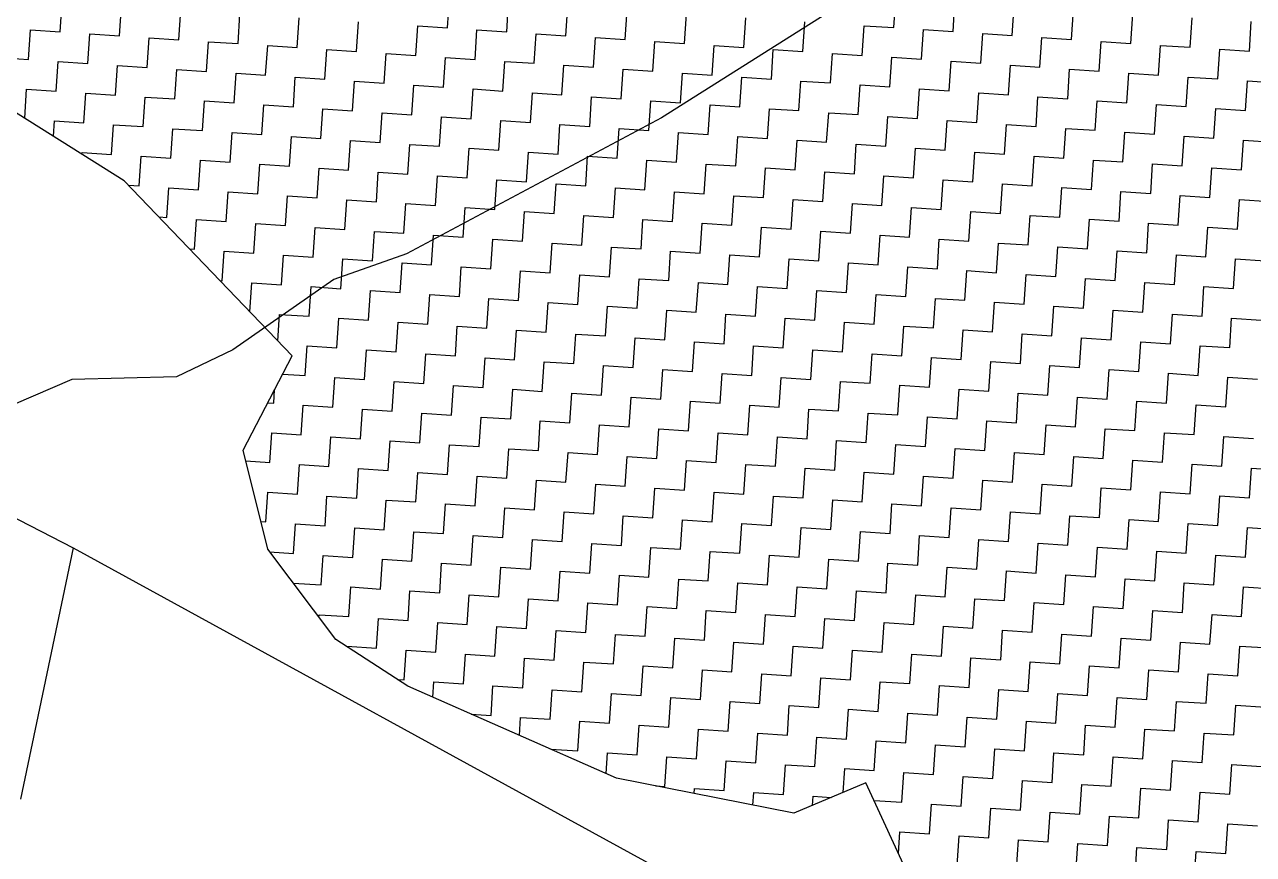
# Model space of a CAD drawing. Header units: metres. Extents: x 286068 to 287358, y 2005630 to 2007098.
# Drawn here: x 287092 to 287226.4, y 2006783.1 to 2006873.8 of the extents above; entities that cross this region are included whole.
import ezdxf

# ---------------------------------------------------------------- set-up
doc = ezdxf.new("R2010")
doc.units = ezdxf.units.M
for name, color, linetype in [('LINE_WATER', 4, 'Continuous'), ('POLY_HATCH', 12, 'Continuous'), ('POLY_PARCEL', 6, 'Continuous')]:
    doc.layers.add(name, color=color, linetype=linetype)

msp = doc.modelspace()

# ---------------------------------------------------------------- linework, layer by layer
at = {"layer": 'LINE_WATER'}
for p, q in [((287198.25, 2006886.79), (287161.63, 2006863.62)), ((287161.63, 2006863.62), (287133.73, 2006848.77)), ((287133.73, 2006848.77), (287125.8, 2006845.96)), ((287125.8, 2006845.96), (287114.74, 2006838.25)), ((287114.74, 2006838.25), (287108.56, 2006835.32)), ((287097.11, 2006835.03), (287090.77, 2006832.28)), ((287108.56, 2006835.32), (287097.11, 2006835.03))]:
    msp.add_line(p, q, dxfattribs=at)
at = {"layer": 'POLY_HATCH', "linetype": 'Continuous'}
for p, q in [((287095.85, 2006873.04), (287096.07, 2006876.28)), ((287138.21, 2006873.48), (287138.43, 2006876.73)), ((287144.7, 2006873.05), (287144.91, 2006876.3)), ((287187.06, 2006873.5), (287187.27, 2006876.74)), ((287193.54, 2006873.07), (287193.75, 2006876.31)), ((287102.34, 2006872.61), (287102.55, 2006875.85)), ((287108.82, 2006872.18), (287109.04, 2006875.42)), ((287115.31, 2006871.75), (287115.52, 2006874.99)), ((287151.18, 2006872.62), (287151.4, 2006875.87)), ((287157.66, 2006872.19), (287157.88, 2006875.44)), ((287164.15, 2006871.76), (287164.36, 2006875)), ((287200.02, 2006872.64), (287200.24, 2006875.88)), ((287206.51, 2006872.21), (287206.72, 2006875.45)), ((287212.99, 2006871.78), (287213.21, 2006875.02)), ((287121.79, 2006871.32), (287122, 2006874.56)), ((287128.27, 2006870.89), (287128.49, 2006874.13)), ((287134.76, 2006870.46), (287134.97, 2006873.7)), ((287134.97, 2006873.7), (287138.21, 2006873.48)), ((287170.63, 2006871.33), (287170.85, 2006874.57)), ((287177.12, 2006870.9), (287177.33, 2006874.14)), ((287183.6, 2006870.47), (287183.81, 2006873.71)), ((287183.81, 2006873.71), (287187.06, 2006873.5)), ((287219.47, 2006871.35), (287219.69, 2006874.59)), ((287225.96, 2006870.92), (287226.17, 2006874.16)), ((287092.4, 2006870.01), (287092.61, 2006873.26)), ((287092.61, 2006873.26), (287095.85, 2006873.04)), ((287098.88, 2006869.58), (287099.1, 2006872.83)), ((287099.1, 2006872.83), (287102.34, 2006872.61)), ((287105.36, 2006869.15), (287105.58, 2006872.39)), ((287105.58, 2006872.39), (287108.82, 2006872.18)), ((287141.24, 2006870.03), (287141.45, 2006873.27)), ((287141.45, 2006873.27), (287144.7, 2006873.05)), ((287147.72, 2006869.6), (287147.94, 2006872.84)), ((287147.94, 2006872.84), (287151.18, 2006872.62)), ((287154.21, 2006869.17), (287154.42, 2006872.41)), ((287154.42, 2006872.41), (287157.66, 2006872.19)), ((287190.08, 2006870.04), (287190.3, 2006873.28)), ((287190.3, 2006873.28), (287193.54, 2006873.07)), ((287196.57, 2006869.61), (287196.78, 2006872.85)), ((287196.78, 2006872.85), (287200.02, 2006872.64)), ((287203.05, 2006869.18), (287203.26, 2006872.42)), ((287203.26, 2006872.42), (287206.51, 2006872.21)), ((287111.85, 2006868.72), (287112.06, 2006871.96)), ((287112.06, 2006871.96), (287115.31, 2006871.75)), ((287118.33, 2006868.29), (287118.55, 2006871.53)), ((287118.55, 2006871.53), (287121.79, 2006871.32)), ((287124.82, 2006867.86), (287125.03, 2006871.1)), ((287125.03, 2006871.1), (287128.27, 2006870.89)), ((287160.69, 2006868.74), (287160.91, 2006871.98)), ((287160.91, 2006871.98), (287164.15, 2006871.76)), ((287167.17, 2006868.31), (287167.39, 2006871.55)), ((287167.39, 2006871.55), (287170.63, 2006871.33)), ((287173.66, 2006867.88), (287173.87, 2006871.12)), ((287173.87, 2006871.12), (287177.12, 2006870.9)), ((287209.53, 2006868.75), (287209.75, 2006871.99)), ((287209.75, 2006871.99), (287212.99, 2006871.78)), ((287216.02, 2006868.32), (287216.23, 2006871.56)), ((287216.23, 2006871.56), (287219.47, 2006871.35)), ((287222.5, 2006867.89), (287222.72, 2006871.13)), ((287222.72, 2006871.13), (287225.96, 2006870.92)), ((287089.16, 2006870.23), (287092.4, 2006870.01)), ((287095.42, 2006866.56), (287095.64, 2006869.8)), ((287095.64, 2006869.8), (287098.88, 2006869.58)), ((287131.3, 2006867.43), (287131.51, 2006870.67)), ((287131.51, 2006870.67), (287134.76, 2006870.46)), ((287137.78, 2006867), (287138, 2006870.24)), ((287138, 2006870.24), (287141.24, 2006870.03)), ((287144.27, 2006866.57), (287144.48, 2006869.81)), ((287144.48, 2006869.81), (287147.72, 2006869.6)), ((287180.14, 2006867.45), (287180.36, 2006870.69)), ((287180.36, 2006870.69), (287183.6, 2006870.47)), ((287186.63, 2006867.01), (287186.84, 2006870.26)), ((287186.84, 2006870.26), (287190.08, 2006870.04)), ((287193.11, 2006866.58), (287193.32, 2006869.83)), ((287193.32, 2006869.83), (287196.57, 2006869.61)), ((287101.91, 2006866.13), (287102.12, 2006869.37)), ((287102.12, 2006869.37), (287105.36, 2006869.15)), ((287108.39, 2006865.7), (287108.61, 2006868.94)), ((287108.61, 2006868.94), (287111.85, 2006868.72)), ((287114.87, 2006865.27), (287115.09, 2006868.51)), ((287115.09, 2006868.51), (287118.33, 2006868.29)), ((287121.36, 2006864.84), (287121.57, 2006868.08)), ((287121.57, 2006868.08), (287124.82, 2006867.86)), ((287150.75, 2006866.14), (287150.97, 2006869.38)), ((287150.97, 2006869.38), (287154.21, 2006869.17)), ((287157.23, 2006865.71), (287157.45, 2006868.95)), ((287157.45, 2006868.95), (287160.69, 2006868.74)), ((287163.72, 2006865.28), (287163.93, 2006868.52)), ((287163.93, 2006868.52), (287167.17, 2006868.31)), ((287170.2, 2006864.85), (287170.42, 2006868.09)), ((287170.42, 2006868.09), (287173.66, 2006867.88)), ((287199.59, 2006866.15), (287199.81, 2006869.4)), ((287199.81, 2006869.4), (287203.05, 2006869.18)), ((287206.08, 2006865.72), (287206.29, 2006868.97)), ((287206.29, 2006868.97), (287209.53, 2006868.75)), ((287212.56, 2006865.29), (287212.78, 2006868.53)), ((287212.78, 2006868.53), (287216.02, 2006868.32)), ((287219.04, 2006864.86), (287219.26, 2006868.1)), ((287219.26, 2006868.1), (287222.5, 2006867.89)), ((287091.97, 2006863.59), (287092.18, 2006866.77)), ((287092.18, 2006866.77), (287095.42, 2006866.56)), ((287127.84, 2006864.4), (287128.06, 2006867.65)), ((287128.06, 2006867.65), (287131.3, 2006867.43)), ((287134.33, 2006863.97), (287134.54, 2006867.22)), ((287134.54, 2006867.22), (287137.78, 2006867)), ((287140.81, 2006863.54), (287141.02, 2006866.79)), ((287141.02, 2006866.79), (287144.27, 2006866.57)), ((287176.68, 2006864.42), (287176.9, 2006867.66)), ((287176.9, 2006867.66), (287180.14, 2006867.45)), ((287183.17, 2006863.99), (287183.38, 2006867.23)), ((287183.38, 2006867.23), (287186.63, 2006867.01)), ((287189.65, 2006863.56), (287189.87, 2006866.8)), ((287189.87, 2006866.8), (287193.11, 2006866.58)), ((287225.53, 2006864.43), (287225.74, 2006867.67)), ((287225.74, 2006867.67), (287228.98, 2006867.46)), ((287098.45, 2006863.1), (287098.67, 2006866.34)), ((287098.67, 2006866.34), (287101.91, 2006866.13)), ((287104.93, 2006862.67), (287105.15, 2006865.91)), ((287105.15, 2006865.91), (287108.39, 2006865.7)), ((287111.42, 2006862.24), (287111.63, 2006865.48)), ((287111.63, 2006865.48), (287114.87, 2006865.27)), ((287147.29, 2006863.11), (287147.51, 2006866.36)), ((287147.51, 2006866.36), (287150.75, 2006866.14)), ((287153.78, 2006862.68), (287153.99, 2006865.92)), ((287153.99, 2006865.92), (287157.23, 2006865.71)), ((287160.26, 2006862.25), (287160.48, 2006865.49)), ((287160.48, 2006865.49), (287163.72, 2006865.28)), ((287196.14, 2006863.13), (287196.35, 2006866.37)), ((287196.35, 2006866.37), (287199.59, 2006866.15)), ((287202.62, 2006862.7), (287202.83, 2006865.94)), ((287202.83, 2006865.94), (287206.08, 2006865.72)), ((287209.1, 2006862.27), (287209.32, 2006865.51)), ((287209.32, 2006865.51), (287212.56, 2006865.29)), ((287117.9, 2006861.81), (287118.12, 2006865.05)), ((287118.12, 2006865.05), (287121.36, 2006864.84)), ((287124.38, 2006861.38), (287124.6, 2006864.62)), ((287124.6, 2006864.62), (287127.84, 2006864.4)), ((287130.87, 2006860.95), (287131.08, 2006864.19)), ((287131.08, 2006864.19), (287134.33, 2006863.97)), ((287166.74, 2006861.82), (287166.96, 2006865.06)), ((287166.96, 2006865.06), (287170.2, 2006864.85)), ((287173.23, 2006861.39), (287173.44, 2006864.63)), ((287173.44, 2006864.63), (287176.68, 2006864.42)), ((287179.71, 2006860.96), (287179.93, 2006864.2)), ((287179.93, 2006864.2), (287183.17, 2006863.99)), ((287215.59, 2006861.84), (287215.8, 2006865.08)), ((287215.8, 2006865.08), (287219.04, 2006864.86)), ((287222.07, 2006861.41), (287222.29, 2006864.65)), ((287222.29, 2006864.65), (287225.53, 2006864.43)), ((287095.1, 2006861.63), (287095.21, 2006863.31)), ((287095.21, 2006863.31), (287098.45, 2006863.1)), ((287101.48, 2006859.64), (287101.69, 2006862.88)), ((287101.69, 2006862.88), (287104.93, 2006862.67)), ((287137.35, 2006860.52), (287137.57, 2006863.76)), ((287137.57, 2006863.76), (287140.81, 2006863.54)), ((287143.84, 2006860.09), (287144.05, 2006863.33)), ((287144.05, 2006863.33), (287147.29, 2006863.11)), ((287150.32, 2006859.66), (287150.53, 2006862.9)), ((287150.53, 2006862.9), (287153.78, 2006862.68)), ((287186.19, 2006860.53), (287186.41, 2006863.77)), ((287186.41, 2006863.77), (287189.65, 2006863.56)), ((287192.68, 2006860.1), (287192.89, 2006863.34)), ((287192.89, 2006863.34), (287196.14, 2006863.13)), ((287199.16, 2006859.67), (287199.38, 2006862.91)), ((287199.38, 2006862.91), (287202.62, 2006862.7)), ((287107.96, 2006859.21), (287108.18, 2006862.45)), ((287108.18, 2006862.45), (287111.42, 2006862.24)), ((287114.44, 2006858.78), (287114.66, 2006862.02)), ((287114.66, 2006862.02), (287117.9, 2006861.81)), ((287120.93, 2006858.35), (287121.14, 2006861.59)), ((287121.14, 2006861.59), (287124.38, 2006861.38)), ((287156.8, 2006859.23), (287157.02, 2006862.47)), ((287157.02, 2006862.47), (287160.26, 2006862.25)), ((287163.29, 2006858.8), (287163.5, 2006862.04)), ((287163.5, 2006862.04), (287166.74, 2006861.82)), ((287169.77, 2006858.37), (287169.99, 2006861.61)), ((287169.99, 2006861.61), (287173.23, 2006861.39)), ((287205.65, 2006859.24), (287205.86, 2006862.48)), ((287205.86, 2006862.48), (287209.1, 2006862.27)), ((287212.13, 2006858.81), (287212.34, 2006862.05)), ((287212.34, 2006862.05), (287215.59, 2006861.84)), ((287218.61, 2006858.38), (287218.83, 2006861.62)), ((287218.83, 2006861.62), (287222.07, 2006861.41)), ((287127.41, 2006857.92), (287127.63, 2006861.16)), ((287127.63, 2006861.16), (287130.87, 2006860.95)), ((287133.9, 2006857.49), (287134.11, 2006860.73)), ((287134.11, 2006860.73), (287137.35, 2006860.52)), ((287140.38, 2006857.06), (287140.59, 2006860.3)), ((287140.59, 2006860.3), (287143.84, 2006860.09)), ((287176.25, 2006857.93), (287176.47, 2006861.18)), ((287176.47, 2006861.18), (287179.71, 2006860.96)), ((287182.74, 2006857.5), (287182.95, 2006860.75)), ((287182.95, 2006860.75), (287186.19, 2006860.53)), ((287189.22, 2006857.07), (287189.44, 2006860.32)), ((287189.44, 2006860.32), (287192.68, 2006860.1)), ((287225.1, 2006857.95), (287225.31, 2006861.19)), ((287225.31, 2006861.19), (287228.55, 2006860.98)), ((287098.22, 2006859.67), (287098.24, 2006859.86)), ((287098.24, 2006859.86), (287101.48, 2006859.64)), ((287104.5, 2006856.19), (287104.72, 2006859.43)), ((287104.72, 2006859.43), (287107.96, 2006859.21)), ((287110.99, 2006855.76), (287111.2, 2006859)), ((287111.2, 2006859), (287114.44, 2006858.78)), ((287146.86, 2006856.63), (287147.08, 2006859.87)), ((287147.08, 2006859.87), (287150.32, 2006859.66)), ((287153.35, 2006856.2), (287153.56, 2006859.44)), ((287153.56, 2006859.44), (287156.8, 2006859.23)), ((287159.83, 2006855.77), (287160.05, 2006859.01)), ((287160.05, 2006859.01), (287163.29, 2006858.8)), ((287195.71, 2006856.64), (287195.92, 2006859.89)), ((287195.92, 2006859.89), (287199.16, 2006859.67)), ((287202.19, 2006856.21), (287202.4, 2006859.45)), ((287202.4, 2006859.45), (287205.65, 2006859.24)), ((287208.67, 2006855.78), (287208.89, 2006859.02)), ((287208.89, 2006859.02), (287212.13, 2006858.81)), ((287117.47, 2006855.32), (287117.69, 2006858.57)), ((287117.69, 2006858.57), (287120.93, 2006858.35)), ((287123.95, 2006854.89), (287124.17, 2006858.14)), ((287124.17, 2006858.14), (287127.41, 2006857.92)), ((287130.44, 2006854.46), (287130.65, 2006857.71)), ((287130.65, 2006857.71), (287133.9, 2006857.49)), ((287166.31, 2006855.34), (287166.53, 2006858.58)), ((287166.53, 2006858.58), (287169.77, 2006858.37)), ((287172.8, 2006854.91), (287173.01, 2006858.15)), ((287173.01, 2006858.15), (287176.25, 2006857.93)), ((287179.28, 2006854.48), (287179.5, 2006857.72)), ((287179.5, 2006857.72), (287182.74, 2006857.5)), ((287215.16, 2006855.35), (287215.37, 2006858.59)), ((287215.37, 2006858.59), (287218.61, 2006858.38)), ((287221.64, 2006854.92), (287221.86, 2006858.16)), ((287221.86, 2006858.16), (287225.1, 2006857.95)), ((287103.34, 2006856.26), (287104.5, 2006856.19)), ((287107.53, 2006852.73), (287107.75, 2006855.97)), ((287107.75, 2006855.97), (287110.99, 2006855.76)), ((287136.92, 2006854.03), (287137.14, 2006857.28)), ((287137.14, 2006857.28), (287140.38, 2006857.06)), ((287143.41, 2006853.6), (287143.62, 2006856.85)), ((287143.62, 2006856.85), (287146.86, 2006856.63)), ((287149.89, 2006853.17), (287150.1, 2006856.41)), ((287150.1, 2006856.41), (287153.35, 2006856.2)), ((287156.37, 2006852.74), (287156.59, 2006855.98)), ((287156.59, 2006855.98), (287159.83, 2006855.77)), ((287185.76, 2006854.05), (287185.98, 2006857.29)), ((287185.98, 2006857.29), (287189.22, 2006857.07)), ((287192.25, 2006853.62), (287192.46, 2006856.86)), ((287192.46, 2006856.86), (287195.71, 2006856.64)), ((287198.73, 2006853.19), (287198.95, 2006856.43)), ((287198.95, 2006856.43), (287202.19, 2006856.21)), ((287205.22, 2006852.76), (287205.43, 2006856)), ((287205.43, 2006856), (287208.67, 2006855.78)), ((287114.01, 2006852.3), (287114.23, 2006855.54)), ((287114.23, 2006855.54), (287117.47, 2006855.32)), ((287120.5, 2006851.87), (287120.71, 2006855.11)), ((287120.71, 2006855.11), (287123.95, 2006854.89)), ((287126.98, 2006851.44), (287127.2, 2006854.68)), ((287127.2, 2006854.68), (287130.44, 2006854.46)), ((287162.86, 2006852.31), (287163.07, 2006855.55)), ((287163.07, 2006855.55), (287166.31, 2006855.34)), ((287169.34, 2006851.88), (287169.56, 2006855.12)), ((287169.56, 2006855.12), (287172.8, 2006854.91)), ((287175.82, 2006851.45), (287176.04, 2006854.69)), ((287176.04, 2006854.69), (287179.28, 2006854.48)), ((287211.7, 2006852.33), (287211.91, 2006855.57)), ((287211.91, 2006855.57), (287215.16, 2006855.35)), ((287218.18, 2006851.9), (287218.4, 2006855.14)), ((287218.4, 2006855.14), (287221.64, 2006854.92)), ((287224.67, 2006851.46), (287224.88, 2006854.71)), ((287224.88, 2006854.71), (287228.12, 2006854.49)), ((287133.46, 2006851.01), (287133.68, 2006854.25)), ((287133.68, 2006854.25), (287136.92, 2006854.03)), ((287139.95, 2006850.58), (287140.16, 2006853.82)), ((287140.16, 2006853.82), (287143.41, 2006853.6)), ((287146.43, 2006850.15), (287146.65, 2006853.39)), ((287146.65, 2006853.39), (287149.89, 2006853.17)), ((287182.31, 2006851.02), (287182.52, 2006854.26)), ((287182.52, 2006854.26), (287185.76, 2006854.05)), ((287188.79, 2006850.59), (287189.01, 2006853.83)), ((287189.01, 2006853.83), (287192.25, 2006853.62)), ((287195.27, 2006850.16), (287195.49, 2006853.4)), ((287195.49, 2006853.4), (287198.73, 2006853.19)), ((287106.67, 2006852.79), (287107.53, 2006852.73)), ((287110.56, 2006849.27), (287110.77, 2006852.51)), ((287110.77, 2006852.51), (287114.01, 2006852.3)), ((287117.04, 2006848.84), (287117.26, 2006852.08)), ((287117.26, 2006852.08), (287120.5, 2006851.87)), ((287152.92, 2006849.72), (287153.13, 2006852.96)), ((287153.13, 2006852.96), (287156.37, 2006852.74)), ((287159.4, 2006849.29), (287159.61, 2006852.53)), ((287159.61, 2006852.53), (287162.86, 2006852.31)), ((287165.88, 2006848.85), (287166.1, 2006852.1)), ((287166.1, 2006852.1), (287169.34, 2006851.88)), ((287201.76, 2006849.73), (287201.97, 2006852.97)), ((287201.97, 2006852.97), (287205.22, 2006852.76)), ((287208.24, 2006849.3), (287208.46, 2006852.54)), ((287208.46, 2006852.54), (287211.7, 2006852.33)), ((287214.73, 2006848.87), (287214.94, 2006852.11)), ((287214.94, 2006852.11), (287218.18, 2006851.9)), ((287123.52, 2006848.41), (287123.74, 2006851.65)), ((287123.74, 2006851.65), (287126.98, 2006851.44)), ((287130.01, 2006847.98), (287130.22, 2006851.22)), ((287130.22, 2006851.22), (287133.46, 2006851.01)), ((287136.49, 2006847.55), (287136.71, 2006850.79)), ((287136.71, 2006850.79), (287139.95, 2006850.58)), ((287172.37, 2006848.42), (287172.58, 2006851.67)), ((287172.58, 2006851.67), (287175.82, 2006851.45)), ((287178.85, 2006847.99), (287179.07, 2006851.24)), ((287179.07, 2006851.24), (287182.31, 2006851.02)), ((287185.33, 2006847.56), (287185.55, 2006850.81)), ((287185.55, 2006850.81), (287188.79, 2006850.59)), ((287221.21, 2006848.44), (287221.42, 2006851.68)), ((287221.42, 2006851.68), (287224.67, 2006851.46)), ((287110.01, 2006849.31), (287110.56, 2006849.27)), ((287142.98, 2006847.12), (287143.19, 2006850.36)), ((287143.19, 2006850.36), (287146.43, 2006850.15)), ((287149.46, 2006846.69), (287149.67, 2006849.93)), ((287149.67, 2006849.93), (287152.92, 2006849.72)), ((287155.94, 2006846.26), (287156.16, 2006849.5)), ((287156.16, 2006849.5), (287159.4, 2006849.29)), ((287191.82, 2006847.13), (287192.03, 2006850.38)), ((287192.03, 2006850.38), (287195.27, 2006850.16)), ((287198.3, 2006846.7), (287198.52, 2006849.94)), ((287198.52, 2006849.94), (287201.76, 2006849.73)), ((287204.79, 2006846.27), (287205, 2006849.51)), ((287205, 2006849.51), (287208.24, 2006849.3)), ((287113.58, 2006845.81), (287113.8, 2006849.06)), ((287113.8, 2006849.06), (287117.04, 2006848.84)), ((287120.07, 2006845.38), (287120.28, 2006848.63)), ((287120.28, 2006848.63), (287123.52, 2006848.41)), ((287126.55, 2006844.95), (287126.77, 2006848.2)), ((287126.77, 2006848.2), (287130.01, 2006847.98)), ((287162.43, 2006845.83), (287162.64, 2006849.07)), ((287162.64, 2006849.07), (287165.88, 2006848.85)), ((287168.91, 2006845.4), (287169.12, 2006848.64)), ((287169.12, 2006848.64), (287172.37, 2006848.42)), ((287175.39, 2006844.97), (287175.61, 2006848.21)), ((287175.61, 2006848.21), (287178.85, 2006847.99)), ((287211.27, 2006845.84), (287211.48, 2006849.08)), ((287211.48, 2006849.08), (287214.73, 2006848.87)), ((287217.75, 2006845.41), (287217.97, 2006848.65)), ((287217.97, 2006848.65), (287221.21, 2006848.44)), ((287224.24, 2006844.98), (287224.45, 2006848.22)), ((287224.45, 2006848.22), (287227.69, 2006848.01)), ((287133.03, 2006844.52), (287133.25, 2006847.77)), ((287133.25, 2006847.77), (287136.49, 2006847.55)), ((287139.52, 2006844.09), (287139.73, 2006847.33)), ((287139.73, 2006847.33), (287142.98, 2006847.12)), ((287146, 2006843.66), (287146.22, 2006846.9)), ((287146.22, 2006846.9), (287149.46, 2006846.69)), ((287181.88, 2006844.54), (287182.09, 2006847.78)), ((287182.09, 2006847.78), (287185.33, 2006847.56)), ((287188.36, 2006844.11), (287188.58, 2006847.35)), ((287188.58, 2006847.35), (287191.82, 2006847.13)), ((287194.84, 2006843.68), (287195.06, 2006846.92)), ((287195.06, 2006846.92), (287198.3, 2006846.7)), ((287113.35, 2006845.83), (287113.58, 2006845.81)), ((287116.61, 2006842.43), (287116.83, 2006845.6)), ((287116.83, 2006845.6), (287120.07, 2006845.38)), ((287152.49, 2006843.23), (287152.7, 2006846.47)), ((287152.7, 2006846.47), (287155.94, 2006846.26)), ((287158.97, 2006842.8), (287159.18, 2006846.04)), ((287159.18, 2006846.04), (287162.43, 2006845.83)), ((287165.45, 2006842.37), (287165.67, 2006845.61)), ((287165.67, 2006845.61), (287168.91, 2006845.4)), ((287201.33, 2006843.25), (287201.54, 2006846.49)), ((287201.54, 2006846.49), (287204.79, 2006846.27)), ((287207.81, 2006842.82), (287208.03, 2006846.06)), ((287208.03, 2006846.06), (287211.27, 2006845.84)), ((287214.3, 2006842.38), (287214.51, 2006845.63)), ((287214.51, 2006845.63), (287217.75, 2006845.41)), ((287123.09, 2006841.93), (287123.31, 2006845.17)), ((287123.31, 2006845.17), (287126.55, 2006844.95)), ((287129.58, 2006841.5), (287129.79, 2006844.74)), ((287129.79, 2006844.74), (287133.03, 2006844.52)), ((287136.06, 2006841.07), (287136.28, 2006844.31)), ((287136.28, 2006844.31), (287139.52, 2006844.09)), ((287142.54, 2006840.64), (287142.76, 2006843.88)), ((287142.76, 2006843.88), (287146, 2006843.66)), ((287171.94, 2006841.94), (287172.15, 2006845.18)), ((287172.15, 2006845.18), (287175.39, 2006844.97)), ((287178.42, 2006841.51), (287178.64, 2006844.75)), ((287178.64, 2006844.75), (287181.88, 2006844.54)), ((287184.9, 2006841.08), (287185.12, 2006844.32)), ((287185.12, 2006844.32), (287188.36, 2006844.11)), ((287191.39, 2006840.65), (287191.6, 2006843.89)), ((287191.6, 2006843.89), (287194.84, 2006843.68)), ((287220.78, 2006841.95), (287220.99, 2006845.2)), ((287220.99, 2006845.2), (287224.24, 2006844.98)), ((287149.03, 2006840.21), (287149.24, 2006843.45)), ((287149.24, 2006843.45), (287152.49, 2006843.23)), ((287155.51, 2006839.78), (287155.73, 2006843.02)), ((287155.73, 2006843.02), (287158.97, 2006842.8)), ((287162, 2006839.34), (287162.21, 2006842.59)), ((287162.21, 2006842.59), (287165.45, 2006842.37)), ((287197.87, 2006840.22), (287198.09, 2006843.46)), ((287198.09, 2006843.46), (287201.33, 2006843.25)), ((287204.35, 2006839.79), (287204.57, 2006843.03)), ((287204.57, 2006843.03), (287207.81, 2006842.82)), ((287210.84, 2006839.36), (287211.05, 2006842.6)), ((287211.05, 2006842.6), (287214.3, 2006842.38)), ((287119.66, 2006839.25), (287119.85, 2006842.14)), ((287119.85, 2006842.14), (287123.09, 2006841.93)), ((287126.12, 2006838.47), (287126.34, 2006841.71)), ((287126.34, 2006841.71), (287129.58, 2006841.5)), ((287132.6, 2006838.04), (287132.82, 2006841.28)), ((287132.82, 2006841.28), (287136.06, 2006841.07)), ((287168.48, 2006838.91), (287168.69, 2006842.16)), ((287168.69, 2006842.16), (287171.94, 2006841.94)), ((287174.96, 2006838.48), (287175.18, 2006841.73)), ((287175.18, 2006841.73), (287178.42, 2006841.51)), ((287181.45, 2006838.05), (287181.66, 2006841.3)), ((287181.66, 2006841.3), (287184.9, 2006841.08)), ((287217.32, 2006838.93), (287217.54, 2006842.17)), ((287217.54, 2006842.17), (287220.78, 2006841.95)), ((287223.81, 2006838.5), (287224.02, 2006841.74)), ((287224.02, 2006841.74), (287227.26, 2006841.52)), ((287139.09, 2006837.61), (287139.3, 2006840.85)), ((287139.3, 2006840.85), (287142.54, 2006840.64)), ((287145.57, 2006837.18), (287145.79, 2006840.42)), ((287145.79, 2006840.42), (287149.03, 2006840.21)), ((287152.05, 2006836.75), (287152.27, 2006839.99)), ((287152.27, 2006839.99), (287155.51, 2006839.78)), ((287187.93, 2006837.62), (287188.15, 2006840.86)), ((287188.15, 2006840.86), (287191.39, 2006840.65)), ((287194.41, 2006837.19), (287194.63, 2006840.43)), ((287194.63, 2006840.43), (287197.87, 2006840.22)), ((287200.9, 2006836.76), (287201.11, 2006840)), ((287201.11, 2006840), (287204.35, 2006839.79)), ((287122.66, 2006835.44), (287122.88, 2006838.69)), ((287122.88, 2006838.69), (287126.12, 2006838.47)), ((287158.54, 2006836.32), (287158.75, 2006839.56)), ((287158.75, 2006839.56), (287162, 2006839.34)), ((287165.02, 2006835.89), (287165.24, 2006839.13)), ((287165.24, 2006839.13), (287168.48, 2006838.91)), ((287171.51, 2006835.46), (287171.72, 2006838.7)), ((287171.72, 2006838.7), (287174.96, 2006838.48)), ((287207.38, 2006836.33), (287207.6, 2006839.57)), ((287207.6, 2006839.57), (287210.84, 2006839.36)), ((287213.86, 2006835.9), (287214.08, 2006839.14)), ((287214.08, 2006839.14), (287217.32, 2006838.93)), ((287220.35, 2006835.47), (287220.56, 2006838.71)), ((287220.56, 2006838.71), (287223.81, 2006838.5)), ((287129.15, 2006835.01), (287129.36, 2006838.25)), ((287129.36, 2006838.25), (287132.6, 2006838.04)), ((287135.63, 2006834.58), (287135.85, 2006837.82)), ((287135.85, 2006837.82), (287139.09, 2006837.61)), ((287142.11, 2006834.15), (287142.33, 2006837.39)), ((287142.33, 2006837.39), (287145.57, 2006837.18)), ((287177.99, 2006835.03), (287178.2, 2006838.27)), ((287178.2, 2006838.27), (287181.45, 2006838.05)), ((287184.47, 2006834.6), (287184.69, 2006837.84)), ((287184.69, 2006837.84), (287187.93, 2006837.62)), ((287190.96, 2006834.17), (287191.17, 2006837.41)), ((287191.17, 2006837.41), (287194.41, 2006837.19)), ((287148.6, 2006833.72), (287148.81, 2006836.96)), ((287148.81, 2006836.96), (287152.05, 2006836.75)), ((287155.08, 2006833.29), (287155.3, 2006836.53)), ((287155.3, 2006836.53), (287158.54, 2006836.32)), ((287161.57, 2006832.86), (287161.78, 2006836.1)), ((287161.78, 2006836.1), (287165.02, 2006835.89)), ((287197.44, 2006833.74), (287197.66, 2006836.98)), ((287197.66, 2006836.98), (287200.9, 2006836.76)), ((287203.92, 2006833.31), (287204.14, 2006836.55)), ((287204.14, 2006836.55), (287207.38, 2006836.33)), ((287210.41, 2006832.87), (287210.62, 2006836.12)), ((287210.62, 2006836.12), (287213.86, 2006835.9)), ((287120.19, 2006835.61), (287122.66, 2006835.44)), ((287125.69, 2006831.99), (287125.91, 2006835.23)), ((287125.91, 2006835.23), (287129.15, 2006835.01)), ((287132.17, 2006831.56), (287132.39, 2006834.8)), ((287132.39, 2006834.8), (287135.63, 2006834.58)), ((287168.05, 2006832.43), (287168.26, 2006835.67)), ((287168.26, 2006835.67), (287171.51, 2006835.46)), ((287174.53, 2006832), (287174.75, 2006835.24)), ((287174.75, 2006835.24), (287177.99, 2006835.03)), ((287181.02, 2006831.57), (287181.23, 2006834.81)), ((287181.23, 2006834.81), (287184.47, 2006834.6)), ((287216.89, 2006832.44), (287217.11, 2006835.69)), ((287217.11, 2006835.69), (287220.35, 2006835.47)), ((287223.38, 2006832.01), (287223.59, 2006835.26)), ((287223.59, 2006835.26), (287226.83, 2006835.04)), ((287119.21, 2006832.42), (287119.31, 2006833.91)), ((287138.66, 2006831.13), (287138.87, 2006834.37)), ((287138.87, 2006834.37), (287142.11, 2006834.15)), ((287145.14, 2006830.7), (287145.36, 2006833.94)), ((287145.36, 2006833.94), (287148.6, 2006833.72)), ((287151.62, 2006830.26), (287151.84, 2006833.51)), ((287151.84, 2006833.51), (287155.08, 2006833.29)), ((287187.5, 2006831.14), (287187.72, 2006834.38)), ((287187.72, 2006834.38), (287190.96, 2006834.17)), ((287193.98, 2006830.71), (287194.2, 2006833.95)), ((287194.2, 2006833.95), (287197.44, 2006833.74)), ((287200.47, 2006830.28), (287200.68, 2006833.52)), ((287200.68, 2006833.52), (287203.92, 2006833.31)), ((287118.55, 2006832.46), (287119.21, 2006832.42)), ((287122.23, 2006828.96), (287122.45, 2006832.2)), ((287122.45, 2006832.2), (287125.69, 2006831.99)), ((287128.72, 2006828.53), (287128.93, 2006831.77)), ((287128.93, 2006831.77), (287132.17, 2006831.56)), ((287158.11, 2006829.83), (287158.32, 2006833.08)), ((287158.32, 2006833.08), (287161.57, 2006832.86)), ((287164.59, 2006829.4), (287164.81, 2006832.65)), ((287164.81, 2006832.65), (287168.05, 2006832.43)), ((287171.08, 2006828.97), (287171.29, 2006832.22)), ((287171.29, 2006832.22), (287174.53, 2006832)), ((287177.56, 2006828.54), (287177.77, 2006831.78)), ((287177.77, 2006831.78), (287181.02, 2006831.57)), ((287206.95, 2006829.85), (287207.17, 2006833.09)), ((287207.17, 2006833.09), (287210.41, 2006832.87)), ((287213.43, 2006829.42), (287213.65, 2006832.66)), ((287213.65, 2006832.66), (287216.89, 2006832.44)), ((287219.92, 2006828.99), (287220.13, 2006832.23)), ((287220.13, 2006832.23), (287223.38, 2006832.01)), ((287135.2, 2006828.1), (287135.42, 2006831.34)), ((287135.42, 2006831.34), (287138.66, 2006831.13)), ((287141.68, 2006827.67), (287141.9, 2006830.91)), ((287141.9, 2006830.91), (287145.14, 2006830.7)), ((287148.17, 2006827.24), (287148.38, 2006830.48)), ((287148.38, 2006830.48), (287151.62, 2006830.26)), ((287184.04, 2006828.11), (287184.26, 2006831.35)), ((287184.26, 2006831.35), (287187.5, 2006831.14)), ((287190.53, 2006827.68), (287190.74, 2006830.92)), ((287190.74, 2006830.92), (287193.98, 2006830.71)), ((287197.01, 2006827.25), (287197.23, 2006830.49)), ((287197.23, 2006830.49), (287200.47, 2006830.28)), ((287118.78, 2006825.93), (287118.99, 2006829.17)), ((287118.99, 2006829.17), (287122.23, 2006828.96)), ((287154.65, 2006826.81), (287154.87, 2006830.05)), ((287154.87, 2006830.05), (287158.11, 2006829.83)), ((287161.13, 2006826.38), (287161.35, 2006829.62)), ((287161.35, 2006829.62), (287164.59, 2006829.4)), ((287167.62, 2006825.95), (287167.83, 2006829.19)), ((287167.83, 2006829.19), (287171.08, 2006828.97)), ((287203.49, 2006826.82), (287203.71, 2006830.06)), ((287203.71, 2006830.06), (287206.95, 2006829.85)), ((287209.98, 2006826.39), (287210.19, 2006829.63)), ((287210.19, 2006829.63), (287213.43, 2006829.42)), ((287216.46, 2006825.96), (287216.68, 2006829.2)), ((287216.68, 2006829.2), (287219.92, 2006828.99)), ((287125.26, 2006825.5), (287125.47, 2006828.74)), ((287125.47, 2006828.74), (287128.72, 2006828.53)), ((287131.74, 2006825.07), (287131.96, 2006828.31)), ((287131.96, 2006828.31), (287135.2, 2006828.1)), ((287138.23, 2006824.64), (287138.44, 2006827.88)), ((287138.44, 2006827.88), (287141.68, 2006827.67)), ((287174.1, 2006825.52), (287174.32, 2006828.76)), ((287174.32, 2006828.76), (287177.56, 2006828.54)), ((287180.59, 2006825.09), (287180.8, 2006828.33)), ((287180.8, 2006828.33), (287184.04, 2006828.11)), ((287187.07, 2006824.66), (287187.28, 2006827.9)), ((287187.28, 2006827.9), (287190.53, 2006827.68)), ((287222.94, 2006825.53), (287223.16, 2006828.77)), ((287223.16, 2006828.77), (287226.4, 2006828.56)), ((287144.71, 2006824.21), (287144.93, 2006827.45)), ((287144.93, 2006827.45), (287148.17, 2006827.24)), ((287151.19, 2006823.78), (287151.41, 2006827.02)), ((287151.41, 2006827.02), (287154.65, 2006826.81)), ((287157.68, 2006823.35), (287157.89, 2006826.59)), ((287157.89, 2006826.59), (287161.13, 2006826.38)), ((287193.55, 2006824.23), (287193.77, 2006827.47)), ((287193.77, 2006827.47), (287197.01, 2006827.25)), ((287200.04, 2006823.79), (287200.25, 2006827.04)), ((287200.25, 2006827.04), (287203.49, 2006826.82)), ((287206.52, 2006823.36), (287206.74, 2006826.61)), ((287206.74, 2006826.61), (287209.98, 2006826.39)), ((287116.15, 2006826.11), (287118.78, 2006825.93)), ((287121.8, 2006822.48), (287122.02, 2006825.72)), ((287122.02, 2006825.72), (287125.26, 2006825.5)), ((287128.29, 2006822.05), (287128.5, 2006825.29)), ((287128.5, 2006825.29), (287131.74, 2006825.07)), ((287164.16, 2006822.92), (287164.38, 2006826.16)), ((287164.38, 2006826.16), (287167.62, 2006825.95)), ((287170.65, 2006822.49), (287170.86, 2006825.73)), ((287170.86, 2006825.73), (287174.1, 2006825.52)), ((287177.13, 2006822.06), (287177.34, 2006825.3)), ((287177.34, 2006825.3), (287180.59, 2006825.09)), ((287213, 2006822.93), (287213.22, 2006826.18)), ((287213.22, 2006826.18), (287216.46, 2006825.96)), ((287219.49, 2006822.5), (287219.7, 2006825.75)), ((287219.7, 2006825.75), (287222.94, 2006825.53)), ((287225.97, 2006822.07), (287226.19, 2006825.32)), ((287226.19, 2006825.32), (287229.43, 2006825.1)), ((287134.77, 2006821.62), (287134.98, 2006824.86)), ((287134.98, 2006824.86), (287138.23, 2006824.64)), ((287141.25, 2006821.18), (287141.47, 2006824.43)), ((287141.47, 2006824.43), (287144.71, 2006824.21)), ((287147.74, 2006820.75), (287147.95, 2006824)), ((287147.95, 2006824), (287151.19, 2006823.78)), ((287183.61, 2006821.63), (287183.83, 2006824.87)), ((287183.83, 2006824.87), (287187.07, 2006824.66)), ((287190.1, 2006821.2), (287190.31, 2006824.44)), ((287190.31, 2006824.44), (287193.55, 2006824.23)), ((287196.58, 2006820.77), (287196.79, 2006824.01)), ((287196.79, 2006824.01), (287200.04, 2006823.79)), ((287118.35, 2006819.45), (287118.56, 2006822.69)), ((287118.56, 2006822.69), (287121.8, 2006822.48)), ((287154.22, 2006820.32), (287154.44, 2006823.57)), ((287154.44, 2006823.57), (287157.68, 2006823.35)), ((287160.7, 2006819.89), (287160.92, 2006823.14)), ((287160.92, 2006823.14), (287164.16, 2006822.92)), ((287167.19, 2006819.46), (287167.4, 2006822.71)), ((287167.4, 2006822.71), (287170.65, 2006822.49)), ((287203.06, 2006820.34), (287203.28, 2006823.58)), ((287203.28, 2006823.58), (287206.52, 2006823.36)), ((287209.55, 2006819.91), (287209.76, 2006823.15)), ((287209.76, 2006823.15), (287213, 2006822.93)), ((287216.03, 2006819.48), (287216.25, 2006822.72)), ((287216.25, 2006822.72), (287219.49, 2006822.5)), ((287124.83, 2006819.02), (287125.04, 2006822.26)), ((287125.04, 2006822.26), (287128.29, 2006822.05)), ((287131.31, 2006818.59), (287131.53, 2006821.83)), ((287131.53, 2006821.83), (287134.77, 2006821.62)), ((287137.8, 2006818.16), (287138.01, 2006821.4)), ((287138.01, 2006821.4), (287141.25, 2006821.18)), ((287173.67, 2006819.03), (287173.89, 2006822.27)), ((287173.89, 2006822.27), (287177.13, 2006822.06)), ((287180.16, 2006818.6), (287180.37, 2006821.84)), ((287180.37, 2006821.84), (287183.61, 2006821.63)), ((287186.64, 2006818.17), (287186.85, 2006821.41)), ((287186.85, 2006821.41), (287190.1, 2006821.2)), ((287222.51, 2006819.05), (287222.73, 2006822.29)), ((287222.73, 2006822.29), (287225.97, 2006822.07)), ((287144.28, 2006817.73), (287144.5, 2006820.97)), ((287144.5, 2006820.97), (287147.74, 2006820.75)), ((287150.76, 2006817.3), (287150.98, 2006820.54)), ((287150.98, 2006820.54), (287154.22, 2006820.32)), ((287157.25, 2006816.87), (287157.46, 2006820.11)), ((287157.46, 2006820.11), (287160.7, 2006819.89)), ((287163.73, 2006816.44), (287163.95, 2006819.68)), ((287163.95, 2006819.68), (287167.19, 2006819.46)), ((287193.12, 2006817.74), (287193.34, 2006820.98)), ((287193.34, 2006820.98), (287196.58, 2006820.77)), ((287199.61, 2006817.31), (287199.82, 2006820.55)), ((287199.82, 2006820.55), (287203.06, 2006820.34)), ((287206.09, 2006816.88), (287206.31, 2006820.12)), ((287206.31, 2006820.12), (287209.55, 2006819.91)), ((287212.57, 2006816.45), (287212.79, 2006819.69)), ((287212.79, 2006819.69), (287216.03, 2006819.48)), ((287117.8, 2006819.49), (287118.35, 2006819.45)), ((287121.37, 2006815.99), (287121.59, 2006819.23)), ((287121.59, 2006819.23), (287124.83, 2006819.02)), ((287127.86, 2006815.56), (287128.07, 2006818.8)), ((287128.07, 2006818.8), (287131.31, 2006818.59)), ((287134.34, 2006815.13), (287134.55, 2006818.37)), ((287134.55, 2006818.37), (287137.8, 2006818.16)), ((287170.21, 2006816.01), (287170.43, 2006819.25)), ((287170.43, 2006819.25), (287173.67, 2006819.03)), ((287176.7, 2006815.58), (287176.91, 2006818.82)), ((287176.91, 2006818.82), (287180.16, 2006818.6)), ((287183.18, 2006815.15), (287183.4, 2006818.39)), ((287183.4, 2006818.39), (287186.64, 2006818.17)), ((287219.06, 2006816.02), (287219.27, 2006819.26)), ((287219.27, 2006819.26), (287222.51, 2006819.05)), ((287225.54, 2006815.59), (287225.76, 2006818.83)), ((287225.76, 2006818.83), (287229, 2006818.62)), ((287140.82, 2006814.7), (287141.04, 2006817.94)), ((287141.04, 2006817.94), (287144.28, 2006817.73)), ((287147.31, 2006814.27), (287147.52, 2006817.51)), ((287147.52, 2006817.51), (287150.76, 2006817.3)), ((287153.79, 2006813.84), (287154.01, 2006817.08)), ((287154.01, 2006817.08), (287157.25, 2006816.87)), ((287189.67, 2006814.71), (287189.88, 2006817.96)), ((287189.88, 2006817.96), (287193.12, 2006817.74)), ((287196.15, 2006814.28), (287196.36, 2006817.53)), ((287196.36, 2006817.53), (287199.61, 2006817.31)), ((287202.63, 2006813.85), (287202.85, 2006817.1)), ((287202.85, 2006817.1), (287206.09, 2006816.88)), ((287118.76, 2006816.17), (287121.37, 2006815.99)), ((287124.4, 2006812.54), (287124.61, 2006815.78)), ((287124.61, 2006815.78), (287127.86, 2006815.56)), ((287160.27, 2006813.41), (287160.49, 2006816.65)), ((287160.49, 2006816.65), (287163.73, 2006816.44)), ((287166.76, 2006812.98), (287166.97, 2006816.22)), ((287166.97, 2006816.22), (287170.21, 2006816.01)), ((287173.24, 2006812.55), (287173.46, 2006815.79)), ((287173.46, 2006815.79), (287176.7, 2006815.58)), ((287209.12, 2006813.42), (287209.33, 2006816.67)), ((287209.33, 2006816.67), (287212.57, 2006816.45)), ((287215.6, 2006812.99), (287215.82, 2006816.24)), ((287215.82, 2006816.24), (287219.06, 2006816.02)), ((287222.08, 2006812.56), (287222.3, 2006815.8)), ((287222.3, 2006815.8), (287225.54, 2006815.59)), ((287130.88, 2006812.1), (287131.1, 2006815.35)), ((287131.1, 2006815.35), (287134.34, 2006815.13)), ((287137.37, 2006811.67), (287137.58, 2006814.92)), ((287137.58, 2006814.92), (287140.82, 2006814.7)), ((287143.85, 2006811.24), (287144.06, 2006814.49)), ((287144.06, 2006814.49), (287147.31, 2006814.27)), ((287179.72, 2006812.12), (287179.94, 2006815.36)), ((287179.94, 2006815.36), (287183.18, 2006815.15)), ((287186.21, 2006811.69), (287186.42, 2006814.93)), ((287186.42, 2006814.93), (287189.67, 2006814.71)), ((287192.69, 2006811.26), (287192.91, 2006814.5)), ((287192.91, 2006814.5), (287196.15, 2006814.28)), ((287150.33, 2006810.81), (287150.55, 2006814.06)), ((287150.55, 2006814.06), (287153.79, 2006813.84)), ((287156.82, 2006810.38), (287157.03, 2006813.63)), ((287157.03, 2006813.63), (287160.27, 2006813.41)), ((287163.3, 2006809.95), (287163.52, 2006813.19)), ((287163.52, 2006813.19), (287166.76, 2006812.98)), ((287199.18, 2006810.83), (287199.39, 2006814.07)), ((287199.39, 2006814.07), (287202.63, 2006813.85)), ((287205.66, 2006810.4), (287205.87, 2006813.64)), ((287205.87, 2006813.64), (287209.12, 2006813.42)), ((287212.14, 2006809.97), (287212.36, 2006813.21)), ((287212.36, 2006813.21), (287215.6, 2006812.99)), ((287121.35, 2006812.74), (287124.4, 2006812.54)), ((287127.43, 2006809.08), (287127.64, 2006812.32)), ((287127.64, 2006812.32), (287130.88, 2006812.1)), ((287133.91, 2006808.65), (287134.12, 2006811.89)), ((287134.12, 2006811.89), (287137.37, 2006811.67)), ((287169.78, 2006809.52), (287170, 2006812.76)), ((287170, 2006812.76), (287173.24, 2006812.55)), ((287176.27, 2006809.09), (287176.48, 2006812.33)), ((287176.48, 2006812.33), (287179.72, 2006812.12)), ((287182.75, 2006808.66), (287182.97, 2006811.9)), ((287182.97, 2006811.9), (287186.21, 2006811.69)), ((287218.63, 2006809.54), (287218.84, 2006812.78)), ((287218.84, 2006812.78), (287222.08, 2006812.56)), ((287225.11, 2006809.11), (287225.33, 2006812.35)), ((287225.33, 2006812.35), (287228.57, 2006812.13)), ((287140.39, 2006808.22), (287140.61, 2006811.46)), ((287140.61, 2006811.46), (287143.85, 2006811.24)), ((287146.88, 2006807.79), (287147.09, 2006811.03)), ((287147.09, 2006811.03), (287150.33, 2006810.81)), ((287153.36, 2006807.36), (287153.58, 2006810.6)), ((287153.58, 2006810.6), (287156.82, 2006810.38)), ((287189.24, 2006808.23), (287189.45, 2006811.47)), ((287189.45, 2006811.47), (287192.69, 2006811.26)), ((287195.72, 2006807.8), (287195.93, 2006811.04)), ((287195.93, 2006811.04), (287199.18, 2006810.83)), ((287202.2, 2006807.37), (287202.42, 2006810.61)), ((287202.42, 2006810.61), (287205.66, 2006810.4)), ((287124.16, 2006809.01), (287124.18, 2006809.29)), ((287124.18, 2006809.29), (287127.43, 2006809.08)), ((287159.84, 2006806.93), (287160.06, 2006810.17)), ((287160.06, 2006810.17), (287163.3, 2006809.95)), ((287166.33, 2006806.5), (287166.54, 2006809.74)), ((287166.54, 2006809.74), (287169.78, 2006809.52)), ((287172.81, 2006806.07), (287173.03, 2006809.31)), ((287173.03, 2006809.31), (287176.27, 2006809.09)), ((287208.69, 2006806.94), (287208.9, 2006810.18)), ((287208.9, 2006810.18), (287212.14, 2006809.97)), ((287215.17, 2006806.51), (287215.39, 2006809.75)), ((287215.39, 2006809.75), (287218.63, 2006809.54)), ((287221.65, 2006806.08), (287221.87, 2006809.32)), ((287221.87, 2006809.32), (287225.11, 2006809.11)), ((287130.45, 2006805.62), (287130.67, 2006808.86)), ((287130.67, 2006808.86), (287133.91, 2006808.65)), ((287136.94, 2006805.19), (287137.15, 2006808.43)), ((287137.15, 2006808.43), (287140.39, 2006808.22)), ((287143.42, 2006804.76), (287143.63, 2006808)), ((287143.63, 2006808), (287146.88, 2006807.79)), ((287149.9, 2006804.33), (287150.12, 2006807.57)), ((287150.12, 2006807.57), (287153.36, 2006807.36)), ((287179.29, 2006805.64), (287179.51, 2006808.88)), ((287179.51, 2006808.88), (287182.75, 2006808.66)), ((287185.78, 2006805.2), (287185.99, 2006808.45)), ((287185.99, 2006808.45), (287189.24, 2006808.23)), ((287192.26, 2006804.77), (287192.48, 2006808.02)), ((287192.48, 2006808.02), (287195.72, 2006807.8)), ((287198.75, 2006804.34), (287198.96, 2006807.59)), ((287198.96, 2006807.59), (287202.2, 2006807.37)), ((287156.39, 2006803.9), (287156.6, 2006807.14)), ((287156.6, 2006807.14), (287159.84, 2006806.93)), ((287162.87, 2006803.47), (287163.09, 2006806.71)), ((287163.09, 2006806.71), (287166.33, 2006806.5)), ((287169.35, 2006803.04), (287169.57, 2006806.28)), ((287169.57, 2006806.28), (287172.81, 2006806.07)), ((287205.23, 2006803.91), (287205.44, 2006807.16)), ((287205.44, 2006807.16), (287208.69, 2006806.94)), ((287211.71, 2006803.48), (287211.93, 2006806.72)), ((287211.93, 2006806.72), (287215.17, 2006806.51)), ((287218.2, 2006803.05), (287218.41, 2006806.29)), ((287218.41, 2006806.29), (287221.65, 2006806.08)), ((287127.21, 2006805.84), (287130.45, 2006805.62)), ((287127.21, 2006805.79), (287127.21, 2006805.84)), ((287133.48, 2006802.16), (287133.69, 2006805.41)), ((287133.69, 2006805.41), (287136.94, 2006805.19)), ((287139.96, 2006801.73), (287140.18, 2006804.98)), ((287140.18, 2006804.98), (287143.42, 2006804.76)), ((287175.84, 2006802.61), (287176.05, 2006805.85)), ((287176.05, 2006805.85), (287179.29, 2006805.64)), ((287182.32, 2006802.18), (287182.54, 2006805.42)), ((287182.54, 2006805.42), (287185.78, 2006805.2)), ((287188.8, 2006801.75), (287189.02, 2006804.99)), ((287189.02, 2006804.99), (287192.26, 2006804.77)), ((287224.68, 2006802.62), (287224.9, 2006805.86)), ((287224.9, 2006805.86), (287228.14, 2006805.65)), ((287146.45, 2006801.3), (287146.66, 2006804.55)), ((287146.66, 2006804.55), (287149.9, 2006804.33)), ((287152.93, 2006800.87), (287153.14, 2006804.11)), ((287153.14, 2006804.11), (287156.39, 2006803.9)), ((287159.41, 2006800.44), (287159.63, 2006803.68)), ((287159.63, 2006803.68), (287162.87, 2006803.47)), ((287195.29, 2006801.32), (287195.5, 2006804.56)), ((287195.5, 2006804.56), (287198.75, 2006804.34)), ((287201.77, 2006800.89), (287201.99, 2006804.13)), ((287201.99, 2006804.13), (287205.23, 2006803.91)), ((287208.26, 2006800.46), (287208.47, 2006803.7)), ((287208.47, 2006803.7), (287211.71, 2006803.48)), ((287132.74, 2006802.21), (287133.48, 2006802.16)), ((287165.9, 2006800.01), (287166.11, 2006803.25)), ((287166.11, 2006803.25), (287169.35, 2006803.04)), ((287172.38, 2006799.58), (287172.6, 2006802.82)), ((287172.6, 2006802.82), (287175.84, 2006802.61)), ((287178.86, 2006799.15), (287179.08, 2006802.39)), ((287179.08, 2006802.39), (287182.32, 2006802.18)), ((287214.74, 2006800.03), (287214.95, 2006803.27)), ((287214.95, 2006803.27), (287218.2, 2006803.05)), ((287221.22, 2006799.6), (287221.44, 2006802.84)), ((287221.44, 2006802.84), (287224.68, 2006802.62)), ((287136.61, 2006800.27), (287136.72, 2006801.95)), ((287136.72, 2006801.95), (287139.96, 2006801.73)), ((287142.99, 2006798.28), (287143.2, 2006801.52)), ((287143.2, 2006801.52), (287146.45, 2006801.3)), ((287149.47, 2006797.85), (287149.69, 2006801.09)), ((287149.69, 2006801.09), (287152.93, 2006800.87)), ((287185.35, 2006798.72), (287185.56, 2006801.96)), ((287185.56, 2006801.96), (287188.8, 2006801.75)), ((287191.83, 2006798.29), (287192.05, 2006801.53)), ((287192.05, 2006801.53), (287195.29, 2006801.32)), ((287198.32, 2006797.86), (287198.53, 2006801.1)), ((287198.53, 2006801.1), (287201.77, 2006800.89)), ((287155.96, 2006797.42), (287156.17, 2006800.66)), ((287156.17, 2006800.66), (287159.41, 2006800.44)), ((287162.44, 2006796.99), (287162.66, 2006800.23)), ((287162.66, 2006800.23), (287165.9, 2006800.01)), ((287168.92, 2006796.56), (287169.14, 2006799.8)), ((287169.14, 2006799.8), (287172.38, 2006799.58)), ((287204.8, 2006797.43), (287205.01, 2006800.67)), ((287205.01, 2006800.67), (287208.26, 2006800.46)), ((287211.28, 2006797), (287211.5, 2006800.24)), ((287211.5, 2006800.24), (287214.74, 2006800.03)), ((287217.77, 2006796.57), (287217.98, 2006799.81)), ((287217.98, 2006799.81), (287221.22, 2006799.6)), ((287140.82, 2006798.42), (287142.99, 2006798.28)), ((287175.41, 2006796.12), (287175.62, 2006799.37)), ((287175.62, 2006799.37), (287178.86, 2006799.15)), ((287181.89, 2006795.69), (287182.11, 2006798.94)), ((287182.11, 2006798.94), (287185.35, 2006798.72)), ((287188.37, 2006795.26), (287188.59, 2006798.51)), ((287188.59, 2006798.51), (287191.83, 2006798.29)), ((287224.25, 2006796.14), (287224.47, 2006799.38)), ((287224.47, 2006799.38), (287227.71, 2006799.17)), ((287146.1, 2006796.09), (287146.23, 2006798.06)), ((287146.23, 2006798.06), (287149.47, 2006797.85)), ((287152.5, 2006794.39), (287152.71, 2006797.63)), ((287152.71, 2006797.63), (287155.96, 2006797.42)), ((287158.98, 2006793.96), (287159.2, 2006797.2)), ((287159.2, 2006797.2), (287162.44, 2006796.99)), ((287194.86, 2006794.83), (287195.07, 2006798.08)), ((287195.07, 2006798.08), (287198.32, 2006797.86)), ((287201.34, 2006794.4), (287201.56, 2006797.64)), ((287201.56, 2006797.64), (287204.8, 2006797.43)), ((287207.83, 2006793.97), (287208.04, 2006797.21)), ((287208.04, 2006797.21), (287211.28, 2006797)), ((287165.47, 2006793.53), (287165.68, 2006796.77)), ((287165.68, 2006796.77), (287168.92, 2006796.56)), ((287171.95, 2006793.1), (287172.17, 2006796.34)), ((287172.17, 2006796.34), (287175.41, 2006796.12)), ((287178.43, 2006792.67), (287178.65, 2006795.91)), ((287178.65, 2006795.91), (287181.89, 2006795.69)), ((287184.92, 2006792.24), (287185.13, 2006795.48)), ((287185.13, 2006795.48), (287188.37, 2006795.26)), ((287214.31, 2006793.54), (287214.52, 2006796.78)), ((287214.52, 2006796.78), (287217.77, 2006796.57)), ((287220.79, 2006793.11), (287221.01, 2006796.35)), ((287221.01, 2006796.35), (287224.25, 2006796.14)), ((287149.52, 2006794.59), (287152.5, 2006794.39)), ((287155.59, 2006791.91), (287155.74, 2006794.17)), ((287155.74, 2006794.17), (287158.98, 2006793.96)), ((287191.4, 2006791.81), (287191.62, 2006795.05)), ((287191.62, 2006795.05), (287194.86, 2006794.83)), ((287197.88, 2006791.38), (287198.1, 2006794.62)), ((287198.1, 2006794.62), (287201.34, 2006794.4)), ((287204.37, 2006790.95), (287204.58, 2006794.19)), ((287204.58, 2006794.19), (287207.83, 2006793.97)), ((287162.01, 2006790.5), (287162.22, 2006793.74)), ((287162.22, 2006793.74), (287165.47, 2006793.53)), ((287168.49, 2006790.07), (287168.71, 2006793.31)), ((287168.71, 2006793.31), (287171.95, 2006793.1)), ((287174.98, 2006789.64), (287175.19, 2006792.88)), ((287175.19, 2006792.88), (287178.43, 2006792.67)), ((287210.85, 2006790.52), (287211.07, 2006793.76)), ((287211.07, 2006793.76), (287214.31, 2006793.54)), ((287217.34, 2006790.09), (287217.55, 2006793.33)), ((287217.55, 2006793.33), (287220.79, 2006793.11)), ((287223.82, 2006789.65), (287224.03, 2006792.9)), ((287224.03, 2006792.9), (287227.28, 2006792.68)), ((287181.5, 2006789.84), (287181.68, 2006792.45)), ((287181.68, 2006792.45), (287184.92, 2006792.24)), ((287187.94, 2006788.78), (287188.16, 2006792.02)), ((287188.16, 2006792.02), (287191.4, 2006791.81)), ((287194.43, 2006788.35), (287194.64, 2006791.59)), ((287194.64, 2006791.59), (287197.88, 2006791.38)), ((287161, 2006790.57), (287162.01, 2006790.5)), ((287165.21, 2006789.73), (287165.25, 2006790.29)), ((287165.25, 2006790.29), (287168.49, 2006790.07)), ((287200.91, 2006787.92), (287201.13, 2006791.16)), ((287201.13, 2006791.16), (287204.37, 2006790.95)), ((287207.4, 2006787.49), (287207.61, 2006790.73)), ((287207.61, 2006790.73), (287210.85, 2006790.52)), ((287213.88, 2006787.06), (287214.09, 2006790.3)), ((287214.09, 2006790.3), (287217.34, 2006790.09)), ((287171.64, 2006788.46), (287171.73, 2006789.86)), ((287171.73, 2006789.86), (287174.98, 2006789.64)), ((287178.15, 2006788.43), (287178.22, 2006789.43)), ((287178.22, 2006789.43), (287180.21, 2006789.29)), ((287184.89, 2006788.98), (287187.94, 2006788.78)), ((287220.36, 2006786.63), (287220.58, 2006789.87)), ((287220.58, 2006789.87), (287223.82, 2006789.65)), ((287190.97, 2006785.32), (287191.19, 2006788.57)), ((287191.19, 2006788.57), (287194.43, 2006788.35)), ((287197.45, 2006784.89), (287197.67, 2006788.13)), ((287197.67, 2006788.13), (287200.91, 2006787.92)), ((287203.94, 2006784.46), (287204.15, 2006787.7)), ((287204.15, 2006787.7), (287207.4, 2006787.49)), ((287210.42, 2006784.03), (287210.64, 2006787.27)), ((287210.64, 2006787.27), (287213.88, 2006787.06)), ((287216.91, 2006783.6), (287217.12, 2006786.84)), ((287217.12, 2006786.84), (287220.36, 2006786.63)), ((287223.39, 2006783.17), (287223.6, 2006786.41)), ((287223.6, 2006786.41), (287226.85, 2006786.2)), ((287187.57, 2006783.18), (287187.73, 2006785.54)), ((287187.73, 2006785.54), (287190.97, 2006785.32)), ((287194, 2006781.87), (287194.21, 2006785.11)), ((287194.21, 2006785.11), (287197.45, 2006784.89)), ((287200.48, 2006781.44), (287200.7, 2006784.68)), ((287200.7, 2006784.68), (287203.94, 2006784.46)), ((287206.96, 2006781.01), (287207.18, 2006784.25)), ((287207.18, 2006784.25), (287210.42, 2006784.03)), ((287213.45, 2006780.57), (287213.66, 2006783.82)), ((287213.66, 2006783.82), (287216.91, 2006783.6)), ((287219.93, 2006780.14), (287220.15, 2006783.39)), ((287220.15, 2006783.39), (287223.39, 2006783.17))]:
    msp.add_line(p, q, dxfattribs=at)
at = {"layer": 'POLY_HATCH'}
for p, q in [((287102.86, 2006856.76), (287086.87, 2006866.78)), ((287121.24, 2006837.61), (287102.86, 2006856.76)), ((287115.86, 2006827.3), (287121.24, 2006837.61)), ((287118.55, 2006816.45), (287115.86, 2006827.3)), ((287126.01, 2006806.56), (287118.55, 2006816.45)), ((287133.89, 2006801.47), (287126.01, 2006806.56)), ((287156.71, 2006791.42), (287133.89, 2006801.47)), ((287176.1, 2006787.57), (287156.71, 2006791.42)), ((287184.01, 2006790.89), (287176.1, 2006787.57)), ((287190.73, 2006776.36), (287184.01, 2006790.89))]:
    msp.add_line(p, q, dxfattribs=at)
at = {"layer": 'POLY_PARCEL'}
for p, q in [((287075.38, 2006827.91), (287097.27, 2006816.59)), ((287097.27, 2006816.59), (287091.51, 2006789.1)), ((287097.27, 2006816.59), (287175.25, 2006773.91))]:
    msp.add_line(p, q, dxfattribs=at)

doc.saveas('drawing.dxf')
